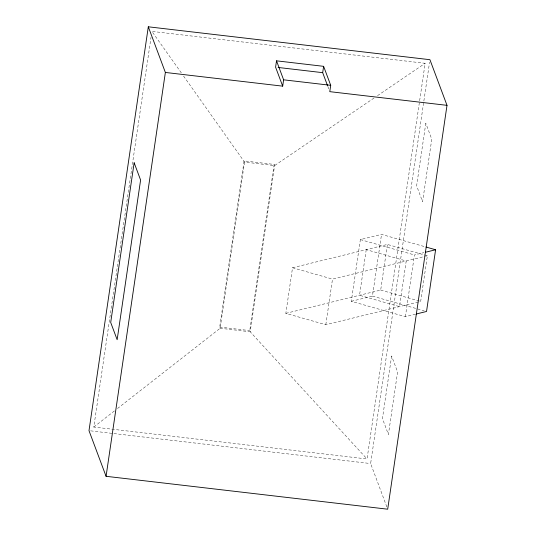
<?xml version="1.0" encoding="UTF-8"?>
<svg xmlns="http://www.w3.org/2000/svg" width="536" height="536" viewBox="0 0 536 536"><rect width="100%" height="100%" fill="white"/><g stroke="black" fill="none" stroke-linecap="round" stroke-linejoin="round"><path stroke-width="0.4" stroke-dasharray="2.68 2.01" d="M181.329 72.909L151.896 31.383L425.142 63.302L367.039 458.97L93.793 427.051L151.045 37.178M274.151 164.418L249.749 330.598L250.191 331.784L220.135 328.267L219.693 327.087L244.094 160.901L274.151 164.418L274.593 165.597L250.191 331.784L367.039 458.97M418.321 302.002L325.808 324.716L285.829 313.366L292.529 267.739L387.394 244.45L427.373 255.799L420.673 301.426L419.105 301.808M325.808 324.716L332.501 279.095L425.021 256.375M415.568 314.17L405.383 316.669L351.301 301.312L360.366 239.592L381.525 234.4L425.262 246.821M351.301 301.312L372.46 296.113L381.525 234.4M285.829 313.366L380.694 290.07L387.394 244.45M386.831 506.882L370.631 463.553L429.571 62.183M405.383 316.669L414.442 254.955L423.849 252.644M93.793 427.051L114.845 410.589M117.478 408.526L220.135 328.267L244.537 162.086L244.094 160.901M374.041 98.028L274.593 165.597L244.537 162.086L183.258 75.63M377.491 95.683L425.142 63.302M425.805 256.188L427.373 255.799M219.693 327.087L249.749 330.598M90.658 430.85L370.631 463.553M360.366 239.592L414.442 254.955M380.694 290.07L420.673 301.426M292.529 267.739L332.501 279.095M372.46 296.113L424.15 310.793M327.798 86.336L328.93 89.378M366.235 249.642L359.535 295.269L399.514 306.619L406.214 260.999L366.235 249.642M391.622 356.038L382.443 418.556L388.406 434.508L397.591 371.991L391.622 356.038M425.805 123.273L416.626 185.791L422.589 201.744L431.768 139.226L425.805 123.273"/><path stroke-width="0.8" d="M148.305 26.8L88.996 430.656L106.068 476.303L387.695 509.2L447.004 105.344L429.932 59.697L148.305 26.8L165.369 72.447L106.068 476.303M447.004 105.344L329.781 91.656L330.712 85.318L323.617 66.33L276.522 60.829L275.591 67.168L282.693 86.155L165.369 72.447M282.693 86.155L283.618 79.817L276.522 60.829M327.509 85.579L322.685 72.668L323.617 66.33M426.06 247.049L435.601 249.756L426.535 311.47L416.351 313.975M425.417 252.262L435.601 249.756M278.07 67.456L322.685 72.668M283.618 79.817L330.712 85.318M134.147 162.79L110.704 322.478L117.15 339.724L140.6 180.036L134.147 162.79"/></g></svg>
